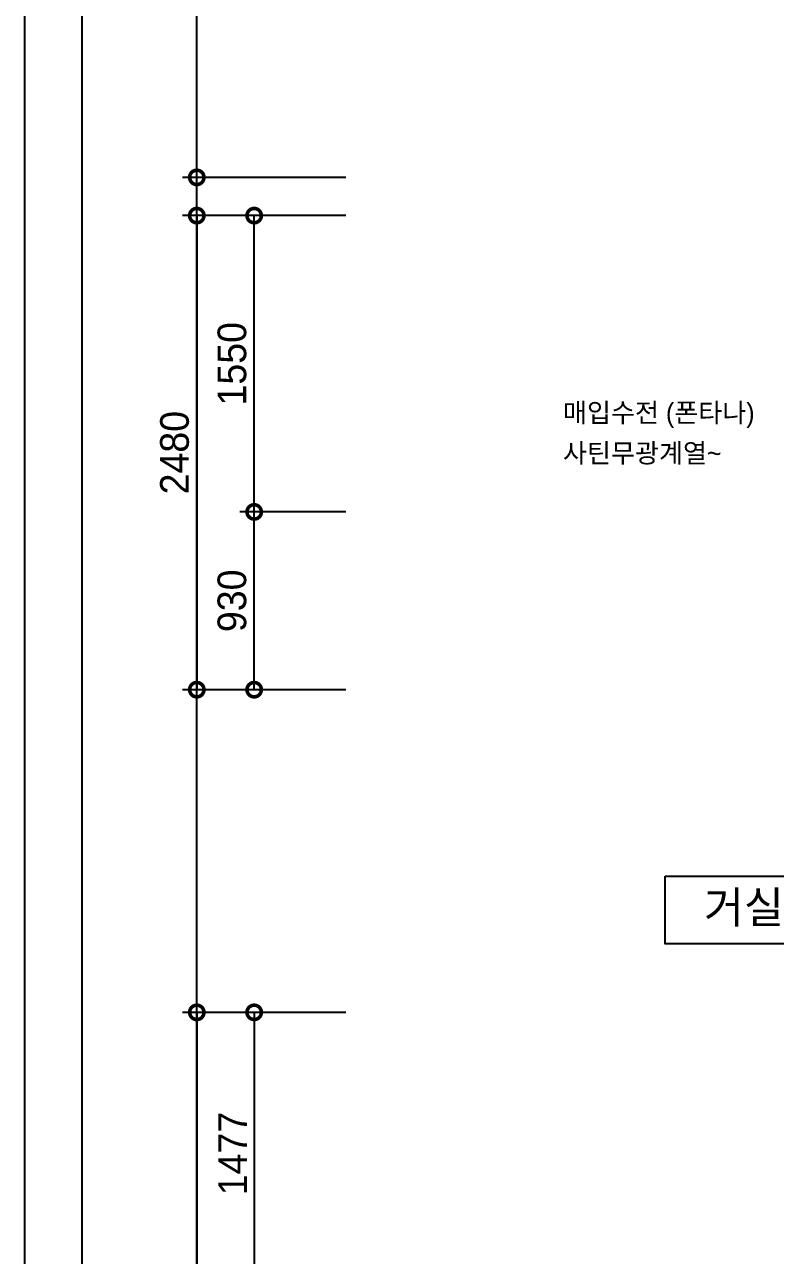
# Model space of a CAD drawing. Header units: millimetres. Extents: x 346859 to 753976, y -86090 to 5333.
# Drawn here: x 397499 to 401423, y -23034 to -16595 of the extents above; entities that cross this region are included whole.
import ezdxf
from ezdxf.enums import TextEntityAlignment as Align

# ---------------------------------------------------------------- set-up
doc = ezdxf.new("R2010")
doc.units = ezdxf.units.MM
doc.header["$LTSCALE"] = 60
for name, color, linetype in [('0-ELC TEXT', 7, 'Continuous'), ('03-TEXT', 3, 'Continuous'), ('07-DIM WAL', 5, 'Continuous'), ('FORM(YOURNAME)-1', 1, 'Continuous'), ('FORM(YOURNAME)-11', 1, 'Continuous')]:
    doc.layers.add(name, color=color, linetype=linetype)
doc.styles.add('YOURNAME', font='HY울릉도M.TTF')
doc.styles.add('스타일1', font='HY울릉도M.TTF')
doc.styles.add('코레일둥고', font='Korail_Round_Gothic_Medium.ttf')
doc.dimstyles.new('60', dxfattribs={"dimscale": 60, "dimtxt": 2.5, "dimasz": 2.5, "dimexe": 1.25, "dimexo": 2, "dimtad": 1, "dimdec": 0, "dimtxsty": '스타일1', "dimblk": 'DOTSMALL', "dimcen": 2.5, "dimclrd": 1, "dimclre": 1, "dimclrt": 2, "dimadec": 0, "dimazin": 0, "dimtfac": 1, "dimtdec": 0, "dimtix": 1, "dimtmove": 0, "dimatfit": 3, "dimldrblk": 'DOTSMALL', "dimfxl": 1.25, "dimarcsym": 0})

# ---------------------------------------------------------------- blocks, each defined once
blk = doc.blocks.new('FORM-ELEVATION')
at = {"layer": 'Defpoints', "color": 158}
for points in [[(-10309, -21692), (71691, -21692), (71691, 35708), (-10309, 35708)], [(-8309, 33708), (61071, 33708), (61071, -19692), (-8309, -19692)]]:
    blk.add_lwpolyline(points, close=True, dxfattribs=at)
at = {"layer": 'FORM(YOURNAME)-11', "color": 250}
blk.add_lwpolyline([(-11309, -22692), (72691, -22692), (72691, 36708), (-11309, 36708)], close=True, dxfattribs=at)
at = {"layer": 'FORM(YOURNAME)-11', "color": 3, "style": 'YOURNAME'}
for tag, height, p in [('1', 450, (71041, -1219)), ('2', 450, (71041, -1863)), ('3', 450, (71041, -3150)), ('4', 450, (71041, -5081)), ('5', 515, (71041, -7398)), ('6', 515, (71041, -9650)), ('7', 515, (71041, -11903)), ('8', 515, (71041, -14155)), ('9', 515, (71041, -16408)), ('10', 515, (66791, -18596)), ('11', 515, (71041, -18660)), ('12', 515, (66791, -20848)), ('13', 515, (71041, -20848))]:
    blk.add_attdef(tag, text='', height=height, dxfattribs=at).set_placement(p, align=Align.MIDDLE_RIGHT)
blk = doc.blocks.new('_DotSmall')
at = {"color": 0, "linetype": 'ByBlock', "const_width": 0.5}
blk.add_lwpolyline([(-0.0625, 0, 1), (0.0625, 0, 1)], format="xyb", close=True, dxfattribs=at)
blk = doc.blocks.new('*D194')
at = {"layer": '07-DIM WAL', "color": 1, "lineweight": -2, "transparency": 16777216}
for p, q in [((399178.7, -13232.4), (398323.7, -13232.4)), ((398398.7, -17394.4), (398398.7, -13232.4)), ((399178.7, -17394.4), (398323.7, -17394.4))]:
    blk.add_line(p, q, dxfattribs=at)
at = {"layer": 'Defpoints', "color": 0, "transparency": 16777216}
for p in [(398398.7, -13232.4), (399298.7, -13232.4), (399298.7, -17394.4)]:
    blk.add_point(p, dxfattribs=at)
at = {"layer": '07-DIM WAL', "color": 1, "lineweight": -2, "transparency": 16777216, "xscale": 150, "yscale": 150, "zscale": 150}
for p, rotation in [((398398.7, -13232.4), 90), ((398398.7, -17394.4), 270)]:
    blk.add_blockref('_DotSmall', p, dxfattribs=dict(at, rotation=rotation))
at = {"layer": '07-DIM WAL', "color": 2, "transparency": 16777216, "insert": (398283.1, -15313.4), "char_height": 150, "attachment_point": 5, "rotation": 90, "style": '스타일1'}
blk.add_mtext('4162', dxfattribs=at)
blk = doc.blocks.new('*D195')
at = {"layer": '07-DIM WAL', "color": 1, "lineweight": -2, "transparency": 16777216}
for p, q in [((399178.7, -17594.4), (398323.7, -17594.4)), ((398398.7, -17594.4), (398398.7, -20074.4)), ((399178.7, -20074.4), (398323.7, -20074.4))]:
    blk.add_line(p, q, dxfattribs=at)
at = {"layer": 'Defpoints', "color": 0, "transparency": 16777216}
for p in [(399298.7, -17594.4), (398398.7, -20074.4), (399298.7, -20074.4)]:
    blk.add_point(p, dxfattribs=at)
at = {"layer": '07-DIM WAL', "color": 1, "lineweight": -2, "transparency": 16777216, "xscale": 150, "yscale": 150, "zscale": 150}
for p, rotation in [((398398.7, -17594.4), 90), ((398398.7, -20074.4), 270)]:
    blk.add_blockref('_DotSmall', p, dxfattribs=dict(at, rotation=rotation))
at = {"layer": '07-DIM WAL', "color": 2, "transparency": 16777216, "insert": (398283.1, -18834.4), "char_height": 150, "attachment_point": 5, "rotation": 90, "style": '스타일1'}
blk.add_mtext('2480', dxfattribs=at)
blk = doc.blocks.new('*D196')
at = {"layer": '07-DIM WAL', "color": 1, "lineweight": -2, "transparency": 16777216}
for p, q in [((399178.7, -19144.4), (398623.7, -19144.4)), ((398698.7, -20074.4), (398698.7, -19144.4)), ((399178.7, -20074.4), (398623.7, -20074.4))]:
    blk.add_line(p, q, dxfattribs=at)
at = {"layer": 'Defpoints', "color": 0, "transparency": 16777216}
for p in [(398698.7, -19144.4), (399298.7, -19144.4), (399298.7, -20074.4)]:
    blk.add_point(p, dxfattribs=at)
at = {"layer": '07-DIM WAL', "color": 1, "lineweight": -2, "transparency": 16777216, "xscale": 150, "yscale": 150, "zscale": 150}
for p, rotation in [((398698.7, -19144.4), 90), ((398698.7, -20074.4), 270)]:
    blk.add_blockref('_DotSmall', p, dxfattribs=dict(at, rotation=rotation))
at = {"layer": '07-DIM WAL', "color": 2, "transparency": 16777216, "insert": (398583.1, -19609.4), "char_height": 150, "attachment_point": 5, "rotation": 90, "style": '스타일1'}
blk.add_mtext('930', dxfattribs=at)
blk = doc.blocks.new('*D197')
at = {"layer": '07-DIM WAL', "color": 1, "lineweight": -2, "transparency": 16777216}
for p, q in [((399178.7, -17594.4), (398623.7, -17594.4)), ((398698.7, -19144.4), (398698.7, -17594.4)), ((399178.7, -19144.4), (398623.7, -19144.4))]:
    blk.add_line(p, q, dxfattribs=at)
at = {"layer": 'Defpoints', "color": 0, "transparency": 16777216}
for p in [(398698.7, -17594.4), (399298.7, -17594.4), (399298.7, -19144.4)]:
    blk.add_point(p, dxfattribs=at)
at = {"layer": '07-DIM WAL', "color": 1, "lineweight": -2, "transparency": 16777216, "xscale": 150, "yscale": 150, "zscale": 150}
for p, rotation in [((398698.7, -17594.4), 90), ((398698.7, -19144.4), 270)]:
    blk.add_blockref('_DotSmall', p, dxfattribs=dict(at, rotation=rotation))
at = {"layer": '07-DIM WAL', "color": 2, "transparency": 16777216, "insert": (398583.2, -18369.4), "char_height": 150, "attachment_point": 5, "rotation": 90, "style": '스타일1'}
blk.add_mtext('1550', dxfattribs=at)
blk = doc.blocks.new('*D198')
at = {"layer": '07-DIM WAL', "color": 1, "lineweight": -2, "transparency": 16777216}
for p, q in [((399178.7, -21762.4), (398323.7, -21762.4)), ((398398.7, -21762.4), (398398.7, -25855.4)), ((399178.7, -25855.4), (398323.7, -25855.4))]:
    blk.add_line(p, q, dxfattribs=at)
at = {"layer": 'Defpoints', "color": 0, "transparency": 16777216}
for p in [(399298.7, -21762.4), (398398.7, -25855.4), (399298.7, -25855.4)]:
    blk.add_point(p, dxfattribs=at)
at = {"layer": '07-DIM WAL', "color": 1, "lineweight": -2, "transparency": 16777216, "xscale": 150, "yscale": 150, "zscale": 150}
for p, rotation in [((398398.7, -21762.4), 90), ((398398.7, -25855.4), 270)]:
    blk.add_blockref('_DotSmall', p, dxfattribs=dict(at, rotation=rotation))
at = {"layer": '07-DIM WAL', "color": 2, "transparency": 16777216, "insert": (398283.1, -23808.9), "char_height": 150, "attachment_point": 5, "rotation": 90, "style": '스타일1'}
blk.add_mtext('4093', dxfattribs=at)
blk = doc.blocks.new('*D199')
at = {"layer": '07-DIM WAL', "color": 1, "lineweight": -2, "transparency": 16777216}
for p, q in [((399178.7, -21762.4), (398623.7, -21762.4)), ((398698.7, -21762.4), (398698.7, -23239.4)), ((399178.7, -23239.4), (398623.7, -23239.4))]:
    blk.add_line(p, q, dxfattribs=at)
at = {"layer": 'Defpoints', "color": 0, "transparency": 16777216}
for p in [(399298.7, -21762.4), (398698.7, -23239.4), (399298.7, -23239.4)]:
    blk.add_point(p, dxfattribs=at)
at = {"layer": '07-DIM WAL', "color": 1, "lineweight": -2, "transparency": 16777216, "xscale": 150, "yscale": 150, "zscale": 150}
for p, rotation in [((398698.7, -21762.4), 90), ((398698.7, -23239.4), 270)]:
    blk.add_blockref('_DotSmall', p, dxfattribs=dict(at, rotation=rotation))
at = {"layer": '07-DIM WAL', "color": 2, "transparency": 16777216, "insert": (398586, -22500.9), "char_height": 150, "attachment_point": 5, "rotation": 90, "style": '스타일1'}
blk.add_mtext('1477', dxfattribs=at)

msp = doc.modelspace()

# ---------------------------------------------------------------- linework, layer by layer
at = {"layer": '0-ELC TEXT'}
msp.add_lwpolyline([(400846.4, -21049.3), (402491.1, -21049.3), (402491.1, -21403.1), (400846.4, -21403.1)], close=True, dxfattribs=at)

# ---------------------------------------------------------------- block references
at = {"layer": 'FORM(YOURNAME)-1', "xscale": 0.3000000000000002, "yscale": 0.3000000000000002, "zscale": 0.3000000000000002}
msp.add_blockref('FORM-ELEVATION', (400891.3, -21141.9), dxfattribs=at)

# ---------------------------------------------------------------- texts
at = {"layer": '0-ELC TEXT', "style": '코레일둥고'}
for s, p in [('매입수전 (폰타나)', (400312.9, -18675.1)), ('사틴무광계열~', (400312.9, -18886.9))]:
    msp.add_text(s, height=100, dxfattribs=at).set_placement(p)
at = {"layer": '03-TEXT', "style": '코레일둥고'}
msp.add_text('거실욕실', height=166.67, dxfattribs=at).set_placement((401468.2, -21295.6), align=Align.CENTER)

# ---------------------------------------------------------------- dimensions: what is measured, and where the dimension line sits
at = {"layer": '07-DIM WAL'}
for base, p1, p2, picture, middle in [((398398.7, -13232.4), (399298.7, -17394.4), (399298.7, -13232.4), '*D194', (398283.1, -15313.4)), ((398398.7, -20074.4), (399298.7, -17594.4), (399298.7, -20074.4), '*D195', (398283.1, -18834.4)), ((398698.7, -17594.4), (399298.7, -19144.4), (399298.7, -17594.4), '*D197', (398583.2, -18369.4)), ((398698.7, -19144.4), (399298.7, -20074.4), (399298.7, -19144.4), '*D196', (398583.1, -19609.4)), ((398398.7, -25855.4), (399298.7, -21762.4), (399298.7, -25855.4), '*D198', (398283.1, -23808.9)), ((398698.7, -23239.4), (399298.7, -21762.4), (399298.7, -23239.4), '*D199', (398586, -22500.9))]:
    dim = msp.add_linear_dim(base=base, p1=p1, p2=p2, angle=90, dimstyle='60', dxfattribs=at)
    dim.commit()
    dim.dimension.update_dxf_attribs({"geometry": picture, "text_midpoint": middle})

doc.saveas('drawing.dxf')
